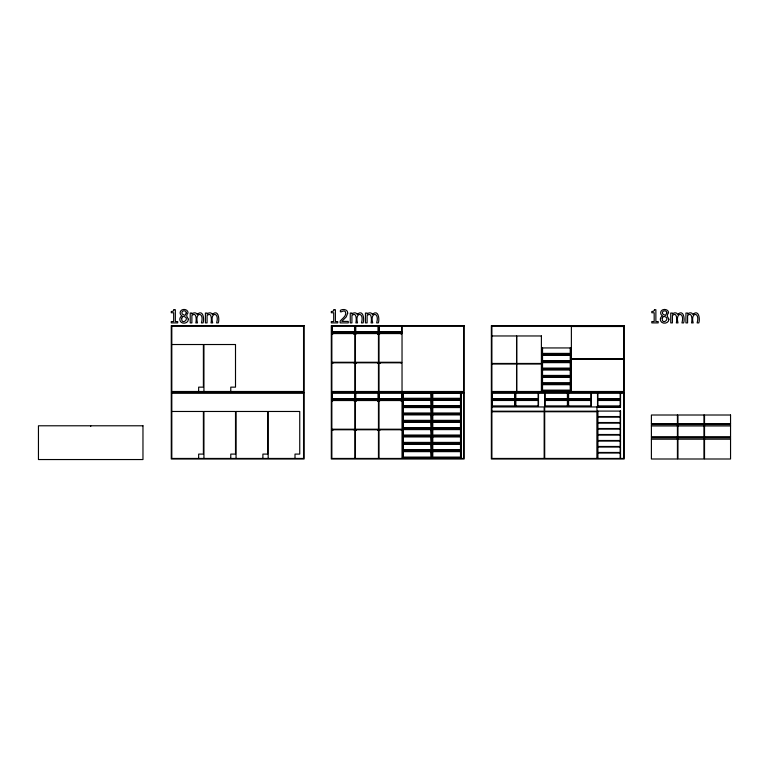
<?xml version="1.0" encoding="UTF-8"?>
<svg xmlns="http://www.w3.org/2000/svg" width="769" height="769" viewBox="0 0 769 769"><rect width="100%" height="100%" fill="white"/><g stroke="black" fill="none" stroke-linecap="round" stroke-linejoin="round"><path stroke-width="1.15" d="M623.64 326.498L571.377 326.498L571.377 358.729L623.64 358.729M331.862 331.612L354.884 331.612L354.884 326.171M331.862 332.266L354.884 332.266L354.884 332.977L331.862 332.977M331.862 333.573L354.884 333.573L354.884 362.266L331.862 362.266M354.028 334.121L354.326 333.573M377.598 334.121L377.906 333.573M401.485 333.573L401.168 334.121L401.216 333.573M491.9 335.966L516.566 335.966L516.566 363.458L491.9 363.458M171.814 344.522L203.391 344.522L203.391 387.143L198.652 387.143L198.652 391.498M541.876 353.394L542.203 347.944M570.896 353.394L570.569 347.944M541.876 354.048L542.203 354.749M570.896 354.048L570.569 354.749M623.64 359.267L571.377 359.267L571.377 391.498M541.876 360.738L542.203 355.297M570.896 360.738L570.569 355.297M541.876 361.392L542.203 362.103M570.896 361.392L570.569 362.103M331.862 362.805L354.884 362.805L354.884 391.498M379.799 362.805L379.867 363.353L379.607 362.805M491.9 364.006L516.566 364.006L516.566 391.498M541.876 368.091L542.203 362.641M570.896 368.091L570.569 362.641M541.876 368.745L542.203 369.447M570.896 368.745L570.569 369.447M541.876 375.435L542.203 369.995M570.896 375.435L570.569 369.995M541.876 376.089L542.203 376.8M570.896 376.089L570.569 376.8M541.876 382.789L542.203 377.339M570.896 382.789L570.569 377.339M541.876 383.443L542.203 384.144M570.896 383.443L570.569 384.144M541.876 390.133L542.203 384.692M570.896 390.133L570.569 384.692M541.876 390.787L542.203 391.498M570.896 390.787L570.569 391.498M402.572 398.304L402.898 392.853M431.592 398.304L431.265 392.853M432.13 398.304L432.457 392.853M461.15 398.304L460.823 392.853M331.862 398.573L354.884 398.573L354.884 393.132M491.9 398.573L514.932 398.573L514.932 393.132M402.572 398.957L402.898 399.659M431.592 398.957L431.265 399.659M432.13 398.957L432.457 399.659M461.15 398.957L460.823 399.659M331.862 399.226L354.884 399.226L354.884 399.938L331.862 399.938M491.9 399.226L514.932 399.226L514.932 399.938L491.9 399.938M331.862 400.534L354.884 400.534L354.884 429.217L331.862 429.217M491.9 400.476L514.932 400.476L514.932 405.917L491.9 405.917M356.297 400.534L355.989 401.072L356.037 400.534M377.906 400.534L377.915 401.072L377.598 400.534M402.572 405.648L402.898 400.207M431.592 405.648L431.265 400.207M432.13 405.648L432.457 400.207M461.15 405.648L460.823 400.207M402.572 406.301L402.898 407.012M431.592 406.301L431.265 407.012M432.13 406.301L432.457 407.012M461.15 406.301L460.823 407.012M491.9 406.955L544.164 406.955L544.164 411.204L491.9 411.204M171.814 411.473L203.391 411.473L203.391 454.094L198.652 454.094L198.652 458.449M491.9 411.742L544.164 411.742L544.164 458.449M402.572 413.001L402.898 407.551M431.592 413.001L431.265 407.551M432.13 413.001L432.457 407.551M461.15 413.001L460.823 407.551M402.572 413.655L402.898 414.356M431.592 413.655L431.265 414.356M432.13 413.655L432.457 414.356M461.15 413.655L460.823 414.356M402.572 420.345L402.898 414.904M431.592 420.345L431.265 414.904M432.13 420.345L432.457 414.904M461.15 420.345L460.823 414.904M402.572 420.999L402.898 421.71M431.592 420.999L431.265 421.71M432.13 420.999L432.457 421.71M461.15 420.999L460.823 421.71M651.401 423.777L677.422 423.777M677.96 423.777L703.981 423.777M704.529 423.777L730.55 423.777M651.401 425.949L677.422 425.949M677.96 425.949L703.981 425.949M704.529 425.949L730.55 425.949M402.572 427.699L402.898 422.248M431.592 427.699L431.265 422.248M432.13 427.699L432.457 422.248M461.15 427.699L460.823 422.248M402.572 428.352L402.898 429.054M431.592 428.352L431.265 429.054M432.13 428.352L432.457 429.054M461.15 428.352L460.823 429.054M331.862 429.765L354.884 429.765L354.884 458.449M332.717 429.765L332.727 430.313L332.41 429.765M401.485 429.765L401.476 430.313L401.168 429.765M402.572 435.043L402.898 429.602M431.592 435.043L431.265 429.602M432.13 435.043L432.457 429.602M461.15 435.043L460.823 429.602M402.572 435.696L402.898 436.408M431.592 435.696L431.265 436.408M432.13 435.696L432.457 436.408M461.15 435.696L460.823 436.408M651.401 437.003L677.422 437.003M677.96 437.003L703.981 437.003M704.529 437.003L730.55 437.003M651.401 439.186L677.422 439.186M677.96 439.186L703.981 439.186M704.529 439.186L730.55 439.186M402.572 442.396L402.898 436.946M431.592 442.396L431.265 436.946M432.13 442.396L432.457 436.946M461.15 442.396L460.823 436.946M402.572 443.05L402.898 443.751M431.592 443.05L431.265 443.751M432.13 443.05L432.457 443.751M461.15 443.05L460.823 443.751M402.572 449.74L402.898 444.299M431.592 449.74L431.265 444.299M432.13 449.74L432.457 444.299M461.15 449.74L460.823 444.299M402.572 450.394L402.898 451.105M431.592 450.394L431.265 451.105M432.13 450.394L432.457 451.105M461.15 450.394L460.823 451.105M402.572 457.094L402.898 451.643M431.592 457.094L431.265 451.643M432.13 457.094L432.457 451.643M461.15 457.094L460.823 451.643M402.572 457.747L402.898 458.449M431.592 457.747L431.265 458.449M432.13 457.747L432.457 458.449M461.15 457.747L460.823 458.449M620.535 393.132L620.535 398.573L597.513 398.573L597.513 393.132M620.535 458.449L620.535 453.008L597.513 453.008L597.513 458.449M620.208 393.132L620.208 399.938M620.208 400.476L620.208 407.282M620.208 411.088L620.208 416.538M620.208 417.077L620.208 422.527M620.208 423.065L620.208 428.516M620.208 429.054L620.208 434.504M620.208 435.043L620.208 440.493M620.208 441.031L620.208 446.472M620.208 447.02L620.208 452.46M620.208 453.008L620.208 458.449M597.83 393.132L597.83 399.938M597.83 400.476L597.83 407.282M597.83 411.088L597.83 416.538M597.83 417.077L597.83 422.527M597.83 423.065L597.83 428.516M597.83 429.054L597.83 434.504M597.83 435.043L597.83 440.493M597.83 441.031L597.83 446.472M597.83 447.02L597.83 452.46M597.83 453.008L597.83 458.449M596.965 458.449L596.965 411.742L544.702 411.742L544.702 458.449M591.303 393.132L591.303 398.573L568.272 398.573L568.272 393.132M590.976 393.132L590.976 399.938M590.976 400.476L590.976 405.917M570.896 391.498L570.896 384.692L541.876 384.692L541.876 391.498M570.242 347.944L570.242 353.394L542.529 353.394L542.529 347.944M570.242 354.749L570.242 354.048L542.529 354.048L542.529 354.749M570.242 355.297L570.242 360.738L542.529 360.738L542.529 355.297M570.242 362.103L570.242 361.392L542.529 361.392L542.529 362.103M570.242 362.641L570.242 368.091L542.529 368.091L542.529 362.641M570.242 369.447L570.242 368.745L542.529 368.745L542.529 369.447M570.242 369.995L570.242 375.435L542.529 375.435L542.529 369.995M570.242 376.8L570.242 376.089L542.529 376.089L542.529 376.8M570.242 377.339L570.242 382.789L542.529 382.789L542.529 377.339M570.242 384.144L570.242 383.443L542.529 383.443L542.529 384.144M570.242 384.692L570.242 390.133L542.529 390.133L542.529 384.692M570.242 391.498L570.242 390.787L542.529 390.787L542.529 391.498M568.599 393.132L568.599 399.938M568.599 400.476L568.599 405.917M567.733 393.132L567.733 398.573L544.702 398.573L544.702 393.132M567.407 393.132L567.407 399.938M567.407 400.476L567.407 405.917M545.029 393.132L545.029 399.938M545.029 400.476L545.029 405.917M541.395 391.498L541.395 364.006L516.739 364.006L516.739 391.498M538.502 393.132L538.502 398.573L515.47 398.573L515.47 393.132M538.175 393.132L538.175 399.938M538.175 400.476L538.175 405.917M515.797 393.132L515.797 399.938M515.797 400.476L515.797 405.917M514.605 393.132L514.605 399.938M514.605 400.476L514.605 405.917M492.227 393.132L492.227 399.938M492.227 400.476L492.227 405.917M461.15 458.449L461.15 451.643L432.13 451.643L432.13 458.449M460.496 392.853L460.496 398.304L432.784 398.304L432.784 392.853M460.496 399.659L460.496 398.957L432.784 398.957L432.784 399.659M460.496 400.207L460.496 405.648L432.784 405.648L432.784 400.207M460.496 407.012L460.496 406.301L432.784 406.301L432.784 407.012M460.496 407.551L460.496 413.001L432.784 413.001L432.784 407.551M460.496 414.356L460.496 413.655L432.784 413.655L432.784 414.356M460.496 414.904L460.496 420.345L432.784 420.345L432.784 414.904M460.496 421.71L460.496 420.999L432.784 420.999L432.784 421.71M460.496 422.248L460.496 427.699L432.784 427.699L432.784 422.248M460.496 429.054L460.496 428.352L432.784 428.352L432.784 429.054M460.496 429.602L460.496 435.043L432.784 435.043L432.784 429.602M460.496 436.408L460.496 435.696L432.784 435.696L432.784 436.408M460.496 436.946L460.496 442.396L432.784 442.396L432.784 436.946M460.496 443.751L460.496 443.05L432.784 443.05L432.784 443.751M460.496 444.299L460.496 449.74L432.784 449.74L432.784 444.299M460.496 451.105L460.496 450.394L432.784 450.394L432.784 451.105M460.496 451.643L460.496 457.094L432.784 457.094L432.784 451.643M460.496 458.449L460.496 457.747L432.784 457.747L432.784 458.449M431.592 458.449L431.592 451.643L402.572 451.643L402.572 458.449M430.938 392.853L430.938 398.304L403.225 398.304L403.225 392.853M430.938 399.659L430.938 398.957L403.225 398.957L403.225 399.659M430.938 400.207L430.938 405.648L403.225 405.648L403.225 400.207M430.938 407.012L430.938 406.301L403.225 406.301L403.225 407.012M430.938 407.551L430.938 413.001L403.225 413.001L403.225 407.551M430.938 414.356L430.938 413.655L403.225 413.655L403.225 414.356M430.938 414.904L430.938 420.345L403.225 420.345L403.225 414.904M430.938 421.71L430.938 420.999L403.225 420.999L403.225 421.71M430.938 422.248L430.938 427.699L403.225 427.699L403.225 422.248M430.938 429.054L430.938 428.352L403.225 428.352L403.225 429.054M430.938 429.602L430.938 435.043L403.225 435.043L403.225 429.602M430.938 436.408L430.938 435.696L403.225 435.696L403.225 436.408M430.938 436.946L430.938 442.396L403.225 442.396L403.225 436.946M430.938 443.751L430.938 443.05L403.225 443.05L403.225 443.751M430.938 444.299L430.938 449.74L403.225 449.74L403.225 444.299M430.938 451.105L430.938 450.394L403.225 450.394L403.225 451.105M430.938 451.643L430.938 457.094L403.225 457.094L403.225 451.643M430.938 458.449L430.938 457.747L403.225 457.747L403.225 458.449M402.033 326.171L402.033 331.612L379.002 331.612L379.002 326.171M402.033 391.498L402.033 362.805L379.002 362.805L379.002 391.498M402.033 393.132L402.033 398.573L379.002 398.573L379.002 393.132M402.033 458.449L402.033 429.765L379.002 429.765L379.002 458.449M401.706 326.171L401.706 332.977M401.706 393.132L401.706 399.938M401.485 400.534L401.168 401.072L401.255 400.534M401.293 333.573L401.408 334.121M401.293 363.353L401.158 362.805M401.38 400.534L401.293 401.072M401.38 429.765L401.408 430.313M379.838 429.765L379.559 430.313L379.578 429.765M379.636 334.121L379.559 333.573M379.723 362.805L379.761 363.353M379.636 401.072L379.578 400.534M379.723 429.765L379.684 430.313M379.328 326.171L379.328 332.977M379.328 393.132L379.328 399.938M378.454 326.171L378.454 331.612L355.432 331.612L355.432 326.171M378.454 391.498L378.454 362.805L355.432 362.805L355.432 391.498M378.454 393.132L378.454 398.573L355.432 398.573L355.432 393.132M378.454 458.449L378.454 429.765L355.432 429.765L355.432 458.449M378.127 326.171L378.127 332.977M378.127 393.132L378.127 399.938M377.723 333.573L377.8 334.121M377.723 363.353L377.598 362.805M377.723 400.534L377.839 401.072M377.762 430.313L377.646 429.765M377.617 333.573L377.589 334.121M356.297 362.805L356.297 363.353L355.98 362.805M356.297 429.765L355.989 430.313L356.037 429.765M356.105 334.121L356.009 333.573M356.153 362.805L356.191 363.353M356.105 400.534L356.23 401.072M356.105 429.765L356.153 430.313M355.759 326.171L355.759 332.977M355.759 393.132L355.759 399.938M354.557 326.171L354.557 332.977M354.557 393.132L354.557 399.938M354.23 333.573L354.307 334.121M354.192 363.353L354.105 362.805M354.192 401.072L354.019 400.534M354.23 430.313L354.076 429.765M354.028 333.573L354.153 334.121M332.717 333.573L332.717 334.121L332.419 333.573M332.717 362.805L332.727 363.353L332.41 362.805M332.717 400.534L332.41 401.072L332.458 400.534M332.583 333.573L332.535 334.121M332.535 362.805L332.583 363.353M332.621 400.534L332.535 401.072M332.621 429.765L332.66 430.313M332.189 326.171L332.189 332.977M332.189 393.132L332.189 399.938M295.008 458.449L295.008 454.094L299.747 454.094L299.747 411.473L268.17 411.473L268.17 458.449M262.892 458.449L262.892 454.094L267.622 454.094L267.622 411.473L236.054 411.473L236.054 458.449M230.777 391.498L230.777 387.143L235.506 387.143L235.506 344.522L203.939 344.522L203.939 391.498M230.777 458.449L230.777 454.094L235.506 454.094L235.506 411.473L203.939 411.473L203.939 458.449M90.713 425.786L90.713 426.439M186.309 312.82L184.993 315.463L182.589 314.252A1.884 1.884 0 0 1 181.888 312.714C181.859 310.08 186.425 310.186 186.309 312.82M666.838 312.82L665.521 315.463L663.118 314.252A1.884 1.884 0 0 1 662.407 312.714C662.378 310.08 666.944 310.186 666.838 312.82M188.367 319.241C188.511 323.576 181.628 324.701 180.09 320.817C179.321 318.972 180.186 316.703 182.032 315.886C180.234 315.011 179.513 312.589 180.753 310.974A3.778 3.778 0 0 1 182.513 309.705C184.762 308.859 188.097 310.061 188.04 312.81C185.762 316.021 186.8 316.04 188.367 319.241M668.895 319.241C669.04 323.576 662.147 324.701 660.609 320.817C659.84 318.972 660.715 316.703 662.551 315.886C660.754 315.011 660.033 312.589 661.273 310.974A3.778 3.778 0 0 1 663.041 309.705C665.291 308.859 668.617 310.061 668.569 312.81C666.281 316.021 667.319 316.04 668.895 319.241M181.676 318.289C181.311 326.287 191.385 317.616 183.089 316.328L181.676 318.289M662.196 318.289C661.83 326.287 671.914 317.616 663.609 316.328L662.196 318.289M347.723 313.108L346.252 316.876L341.801 321.394L348.27 321.394L348.27 322.903L340.158 322.903L340.158 321.058C342.301 318.529 347.492 315.377 345.271 311.541C343.57 309.225 339.389 314.415 340.427 310.282C343.012 308.734 347.867 309.311 347.723 313.108M173.986 309.715L173.265 311.166L171.276 311.551L171.276 312.752L173.659 312.752L173.659 321.567L171.276 321.567L171.276 322.903L177.687 322.903L177.687 321.567L175.351 321.567L175.351 309.715L173.986 309.715M334.025 309.715L333.304 311.166L331.314 311.551L331.314 312.752L333.698 312.752L333.698 321.567L331.314 321.567L331.314 322.903L337.726 322.903L337.726 321.567L335.399 321.567L335.399 309.715L334.025 309.715M654.506 309.715L653.785 311.166L651.795 311.551L651.795 312.752L654.179 312.752L654.179 321.567L651.795 321.567L651.795 322.903L658.206 322.903L658.206 321.567L655.88 321.567L655.88 309.715L654.506 309.715M598.369 417.077L597.513 417.077L597.513 422.527L620.535 422.527L620.535 417.077L598.369 417.077M598.369 447.02L597.513 447.02L597.513 452.46L620.535 452.46L620.535 447.02L598.369 447.02M197.902 313.733L197.162 314.473C196.345 312.195 193.163 312.416 191.885 314.137L191.885 313.041L190.222 313.041L190.222 322.903L191.885 322.903L191.885 315.54C196.633 311.157 196.547 320.375 195.816 322.903L197.479 322.903C194.403 311.849 204.737 311.474 201.42 322.903L203.074 322.903C204.41 319.808 203.439 309.667 197.902 313.733M213.09 313.733L212.35 314.473C211.533 312.195 208.351 312.416 207.072 314.137L207.072 313.041L205.41 313.041L205.41 322.903L207.072 322.903L207.072 315.54C211.821 311.157 211.735 320.375 211.004 322.903L212.667 322.903C209.591 311.849 219.915 311.474 216.608 322.903L218.261 322.903C219.598 319.808 218.627 309.667 213.09 313.733M357.941 313.733L357.201 314.473C356.393 312.195 353.211 312.416 351.923 314.137L351.923 313.041L350.26 313.041L350.26 322.903L351.923 322.903L351.923 315.54C356.672 311.157 356.595 320.375 355.864 322.903L357.518 322.903C354.442 311.849 364.775 311.474 361.459 322.903L363.122 322.903C364.448 319.808 363.477 309.667 357.941 313.733M373.128 313.733L372.388 314.473C371.581 312.195 368.399 312.416 367.111 314.137L367.111 313.041L365.448 313.041L365.448 322.903L367.111 322.903L367.111 315.54C371.86 311.157 371.773 320.375 371.052 322.903L372.705 322.903C369.629 311.849 379.963 311.474 376.647 322.903L378.31 322.903C379.636 319.808 378.665 309.667 373.128 313.733M678.431 313.733L677.681 314.473C676.874 312.195 673.692 312.416 672.404 314.137L672.404 313.041L670.741 313.041L670.741 322.903L672.404 322.903L672.404 315.54C677.153 311.157 677.076 320.375 676.345 322.903L677.998 322.903C674.922 311.849 685.256 311.474 681.94 322.903L683.603 322.903C684.929 319.808 683.958 309.667 678.431 313.733M693.609 313.733L692.869 314.473C692.062 312.195 688.88 312.416 687.592 314.137L687.592 313.041L685.929 313.041L685.929 322.903L687.592 322.903L687.592 315.54C692.34 311.157 692.263 320.375 691.533 322.903L693.186 322.903C690.11 311.849 700.444 311.474 697.127 322.903L698.79 322.903C700.117 319.808 699.146 309.667 693.609 313.733M304.101 325.623L171.276 325.623L171.276 392.036L304.101 392.036L304.101 325.623M464.14 325.623L331.314 325.623L331.314 392.036L464.14 392.036L464.14 325.623M624.178 325.623L491.362 325.623L491.362 392.036L624.178 392.036L624.178 325.623M303.553 326.171L171.814 326.171L171.814 391.498L303.553 391.498L303.553 326.171M463.592 326.171L331.862 326.171L331.862 391.498L463.592 391.498L463.592 326.171M623.64 326.171L491.9 326.171L491.9 391.498L623.64 391.498L623.64 326.171M378.454 332.266L355.432 332.266L355.432 332.977L378.454 332.977L378.454 332.266M402.033 332.266L379.002 332.266L379.002 332.977L402.033 332.977L402.033 332.266M378.454 333.573L355.432 333.573L355.432 362.266L378.454 362.266L378.454 333.573M402.033 333.573L379.002 333.573L379.002 362.266L402.033 362.266L402.033 333.573M541.395 335.966L516.739 335.966L516.739 363.458L541.395 363.458L541.395 335.966M570.896 347.944L541.876 347.944L541.876 354.749L570.896 354.749L570.896 347.944M570.896 355.297L541.876 355.297L541.876 362.103L570.896 362.103L570.896 355.297M570.896 362.641L541.876 362.641L541.876 369.447L570.896 369.447L570.896 362.641M570.896 369.995L541.876 369.995L541.876 376.8L570.896 376.8L570.896 369.995M570.896 377.339L541.876 377.339L541.876 384.144L570.896 384.144L570.896 377.339M304.101 392.584L171.276 392.584L171.276 458.997L304.101 458.997L304.101 392.584M464.14 392.584L331.314 392.584L331.314 458.997L464.14 458.997L464.14 392.584M624.178 392.584L491.362 392.584L491.362 458.997L624.178 458.997L624.178 392.584M431.592 392.853L402.572 392.853L402.572 399.659L431.592 399.659L431.592 392.853M461.15 392.853L432.13 392.853L432.13 399.659L461.15 399.659L461.15 392.853M303.553 393.132L171.814 393.132L171.814 458.449L303.553 458.449L303.553 393.132M463.592 393.132L331.862 393.132L331.862 458.449L463.592 458.449L463.592 393.132M623.64 393.132L491.9 393.132L491.9 458.449L623.64 458.449L623.64 393.132M378.454 399.226L355.432 399.226L355.432 399.938L378.454 399.938L378.454 399.226M402.033 399.226L379.002 399.226L379.002 399.938L402.033 399.938L402.033 399.226M538.502 399.226L515.47 399.226L515.47 399.938L538.502 399.938L538.502 399.226M567.733 399.226L544.702 399.226L544.702 399.938L567.733 399.938L567.733 399.226M591.303 399.226L568.272 399.226L568.272 399.938L591.303 399.938L591.303 399.226M620.535 399.226L597.513 399.226L597.513 399.938L620.535 399.938L620.535 399.226M431.592 400.207L402.572 400.207L402.572 407.012L431.592 407.012L431.592 400.207M461.15 400.207L432.13 400.207L432.13 407.012L461.15 407.012L461.15 400.207M378.454 400.534L355.432 400.534L355.432 429.217L378.454 429.217L378.454 400.534M402.033 400.534L379.002 400.534L379.002 429.217L402.033 429.217L402.033 400.534M538.502 400.476L515.47 400.476L515.47 405.917L538.502 405.917L538.502 400.476M567.733 400.476L544.702 400.476L544.702 405.917L567.733 405.917L567.733 400.476M591.303 400.476L568.272 400.476L568.272 405.917L591.303 405.917L591.303 400.476M620.535 400.476L597.513 400.476L597.513 405.917L620.535 405.917L620.535 400.476M620.535 406.57L597.513 406.57L597.513 407.282L620.535 407.282L620.535 406.57M596.965 406.955L544.702 406.955L544.702 411.204L596.965 411.204L596.965 406.955M431.592 407.551L402.572 407.551L402.572 414.356L431.592 414.356L431.592 407.551M461.15 407.551L432.13 407.551L432.13 414.356L461.15 414.356L461.15 407.551M620.535 411.088L597.513 411.088L597.513 416.538L620.535 416.538L620.535 411.088M431.592 414.904L402.572 414.904L402.572 421.71L431.592 421.71L431.592 414.904M461.15 414.904L432.13 414.904L432.13 421.71L461.15 421.71L461.15 414.904M677.422 415.01L651.401 415.01L651.401 424.046L677.422 424.046L677.422 415.01M703.981 415.01L677.96 415.01L677.96 424.046L703.981 424.046L703.981 415.01M730.55 415.01L704.529 415.01L704.529 424.046L730.55 424.046L730.55 415.01M431.592 422.248L402.572 422.248L402.572 429.054L431.592 429.054L431.592 422.248M461.15 422.248L432.13 422.248L432.13 429.054L461.15 429.054L461.15 422.248M620.535 423.065L597.513 423.065L597.513 428.516L620.535 428.516L620.535 423.065M677.422 424.594L651.401 424.594L651.401 437.273L677.422 437.273L677.422 424.594M703.981 424.594L677.96 424.594L677.96 437.273L703.981 437.273L703.981 424.594M730.55 424.594L704.529 424.594L704.529 437.273L730.55 437.273L730.55 424.594M142.967 425.786L38.45 425.786L38.45 459.545L142.967 459.545L142.967 425.786M620.535 429.054L597.513 429.054L597.513 434.504L620.535 434.504L620.535 429.054M431.592 429.602L402.572 429.602L402.572 436.408L431.592 436.408L431.592 429.602M461.15 429.602L432.13 429.602L432.13 436.408L461.15 436.408L461.15 429.602M620.535 435.043L597.513 435.043L597.513 440.493L620.535 440.493L620.535 435.043M431.592 436.946L402.572 436.946L402.572 443.751L431.592 443.751L431.592 436.946M461.15 436.946L432.13 436.946L432.13 443.751L461.15 443.751L461.15 436.946M677.422 437.821L651.401 437.821L651.401 458.997L677.422 458.997L677.422 437.821M703.981 437.821L677.96 437.821L677.96 458.997L703.981 458.997L703.981 437.821M730.55 437.821L704.529 437.821L704.529 458.997L730.55 458.997L730.55 437.821M620.535 441.031L597.513 441.031L597.513 446.472L620.535 446.472L620.535 441.031M431.592 444.299L402.572 444.299L402.572 451.105L431.592 451.105L431.592 444.299M461.15 444.299L432.13 444.299L432.13 451.105L461.15 451.105L461.15 444.299"/></g></svg>
